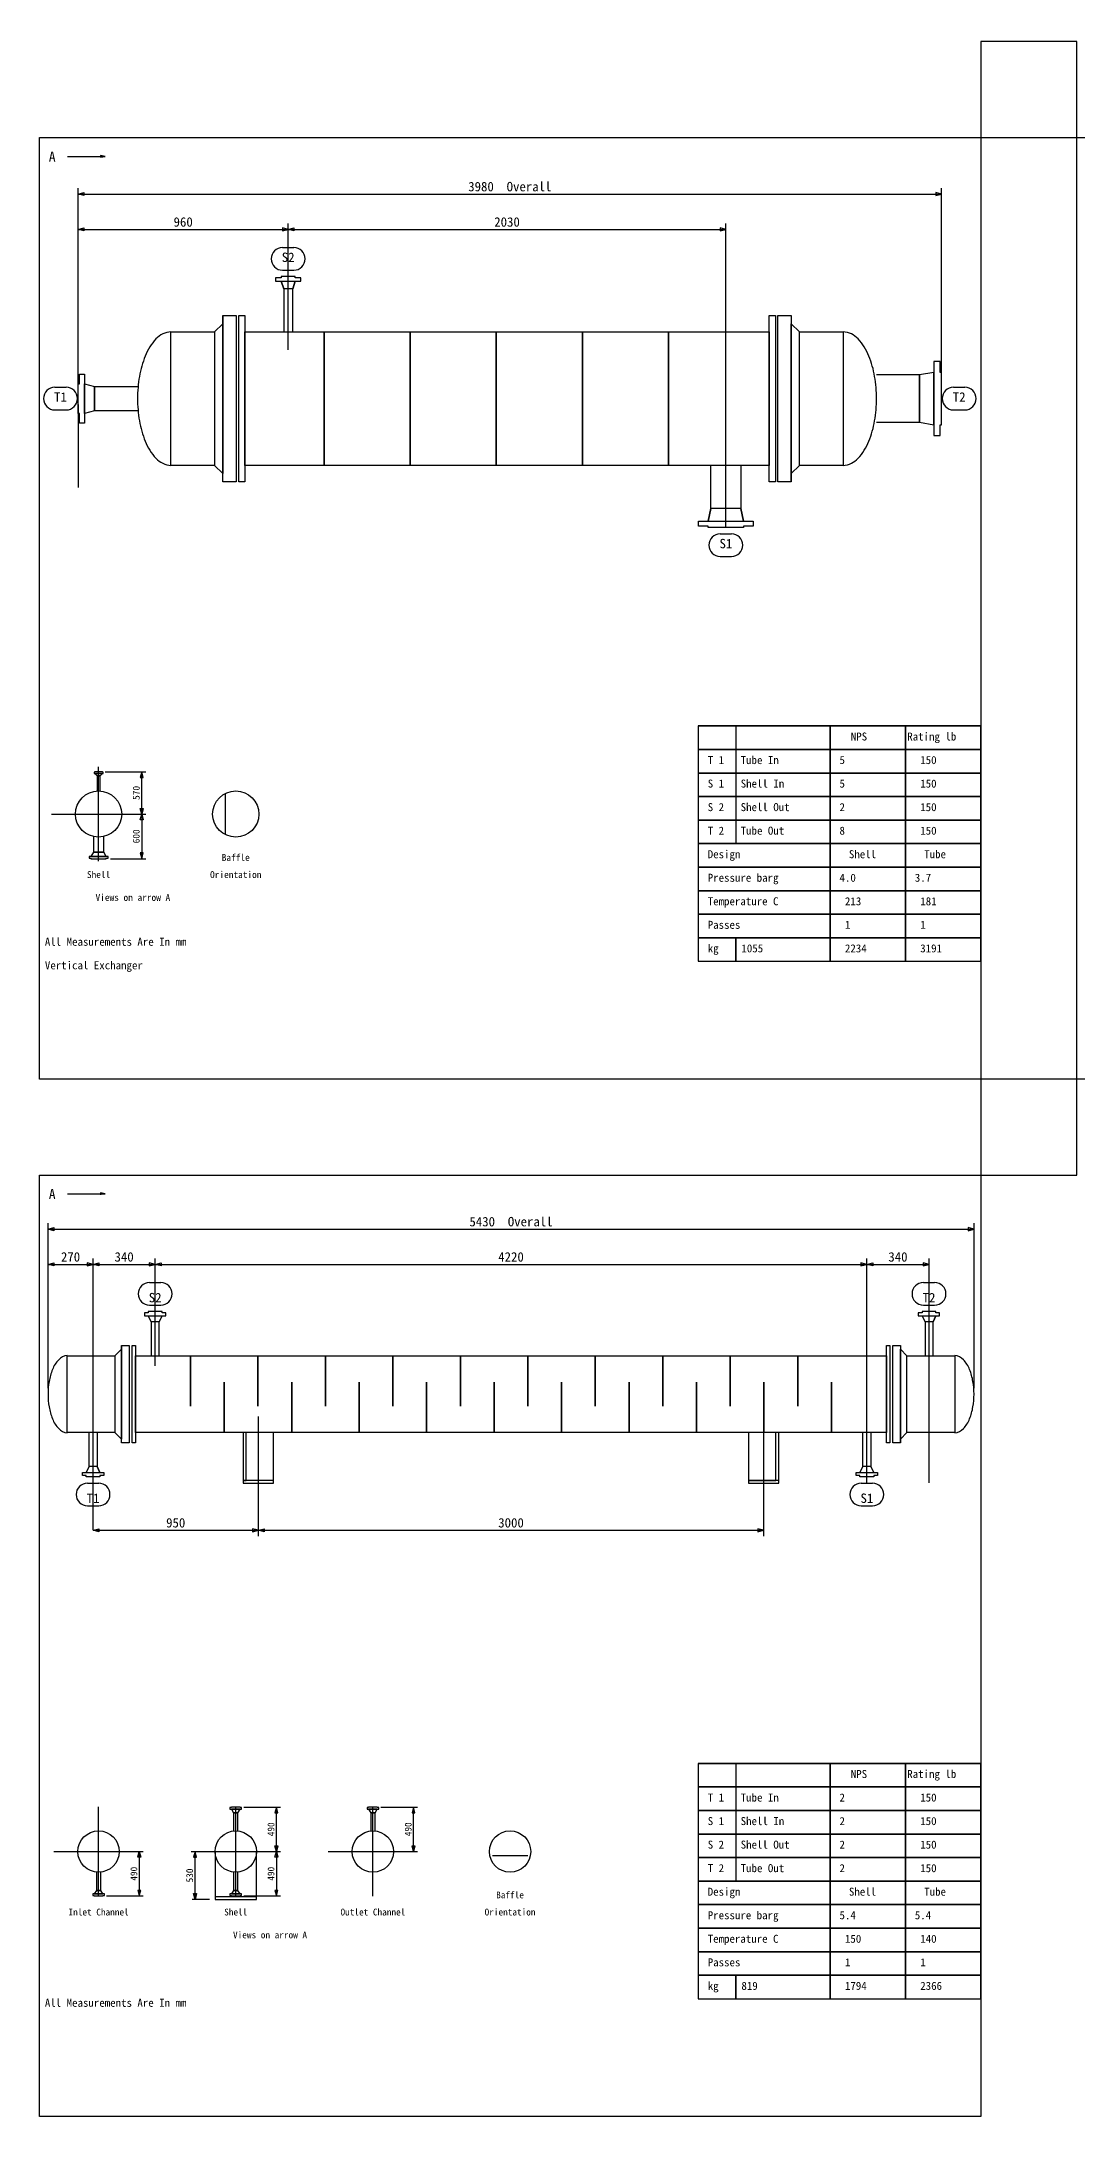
# Model space of a CAD drawing. Header units: millimetres. Extents: x -3006 to 2296, y -71 to 9552.
# Drawn here: x -1923 to -844, y -71 to 2090 of the extents above; entities that cross this region are included whole.
import ezdxf
from ezdxf.enums import TextEntityAlignment as Align

# ---------------------------------------------------------------- set-up
doc = ezdxf.new("R2010")
doc.units = ezdxf.units.MM
for name, color, linetype in [('1', 7, 'Continuous'), ('11', 7, 'Continuous'), ('12', 7, 'Continuous'), ('2', 7, 'Continuous'), ('7', 7, 'Continuous'), ('8', 7, 'Continuous')]:
    doc.layers.add(name, color=color, linetype=linetype)

msp = doc.modelspace()

# ---------------------------------------------------------------- linework, layer by layer
msp.add_line((-1861.885, 1969.014), (-1856.983, 1969.995))
at = {"color": 1}
for points in [[(-945.219, 1989.58), (-845.219, 1989.58), (-845.219, 2089.58), (-945.219, 2089.58)], [(-945.219, 909.188), (-845.219, 909.188), (-845.219, 1009.188), (-945.219, 1009.188)]]:
    msp.add_lwpolyline(points, close=True, dxfattribs=at)
at = {"layer": '1'}
for p, q in [((-1896.199, 1969.995), (-1856.983, 1969.995)), ((-1885.265, 1723.825), (-1885.265, 1936.759)), ((-986.012, 1723.825), (-986.012, 1936.759)), ((-1885.265, 1810.343), (-1885.265, 1899.932)), ((-1666.504, 1768.653), (-1666.504, 1899.932)), ((-1210.601, 1584.482), (-1210.601, 1899.932)), ((-1672.386, 1874.932), (-1660.622, 1874.932)), ((-1672.386, 1851.403), (-1660.622, 1851.403)), ((-1909.53, 1729.462), (-1897.765, 1729.462)), ((-973.512, 1729.462), (-961.748, 1729.462)), ((-1885.265, 1711.57), (-1885.265, 1625.051)), ((-1909.53, 1705.933), (-1897.765, 1705.933)), ((-973.512, 1705.933), (-961.748, 1705.933)), ((-1216.484, 1576.819), (-1204.719, 1576.819)), ((-1216.484, 1553.29), (-1204.719, 1553.29)), ((-1863.986, 1236.052), (-1863.986, 1334.189)), ((-1857.024, 1329.142), (-1814.918, 1329.142)), ((-1913.054, 1285.121), (-1814.918, 1285.121)), ((-1851.745, 1238.615), (-1814.918, 1238.615)), ((-1896.199, 889.607), (-1856.983, 889.607)), ((-1916.652, 687.125), (-1916.652, 858.927)), ((-952.157, 687.125), (-952.157, 858.927)), ((-1869.749, 539.774), (-1869.749, 822.221)), ((-1869.749, 737.629), (-1869.749, 822.221)), ((-1805.06, 710.547), (-1805.06, 822.221)), ((-1063.749, 588.794), (-1063.749, 822.221)), ((-999.06, 588.794), (-999.06, 822.221)), ((-1810.942, 797.221), (-1799.178, 797.221)), ((-1004.943, 797.221), (-993.178, 797.221)), ((-1810.942, 773.692), (-1799.178, 773.692)), ((-1004.943, 773.692), (-993.178, 773.692)), ((-1697.552, 533.099), (-1697.552, 657.576)), ((-1171.257, 533.099), (-1171.257, 657.576)), ((-1875.631, 588.304), (-1863.867, 588.304)), ((-1069.632, 588.304), (-1057.867, 588.304)), ((-1875.631, 564.774), (-1863.867, 564.774)), ((-1069.632, 564.774), (-1057.867, 564.774)), ((-1863.986, 158.191), (-1863.986, 251.275)), ((-1721.129, 158.191), (-1721.129, 251.275)), ((-1712.748, 251.029), (-1674.587, 251.029)), ((-1578.272, 158.191), (-1578.272, 251.275)), ((-1569.891, 251.029), (-1531.73, 251.029)), ((-1910.528, 204.733), (-1817.444, 204.733)), ((-1767.671, 204.733), (-1674.587, 204.733)), ((-1624.814, 204.733), (-1531.73, 204.733)), ((-1855.605, 158.436), (-1817.444, 158.436)), ((-1748.623, 154.846), (-1766.48, 154.846)), ((-1712.748, 158.436), (-1674.587, 158.436))]:
    msp.add_line(p, q, dxfattribs=at)
for points in [[(-1856.983, 1969.995), (-1861.885, 1970.975), (-1861.885, 1969.014)], [(-1885.265, 1930.631), (-1879.214, 1932.2), (-1879.214, 1929.062), (-1885.265, 1930.631), (-986.012, 1930.631), (-992.064, 1932.2), (-992.064, 1929.062), (-986.012, 1930.631)], [(-1885.265, 1893.872), (-1879.214, 1895.441), (-1879.214, 1892.303), (-1885.265, 1893.872), (-1666.504, 1893.872), (-1672.556, 1895.441), (-1672.556, 1892.303), (-1666.504, 1893.872)], [(-1666.504, 1893.872), (-1660.452, 1895.441), (-1660.452, 1892.303), (-1666.504, 1893.872), (-1210.601, 1893.872), (-1216.653, 1895.441), (-1216.653, 1892.303), (-1210.601, 1893.872)], [(-1819.11, 1285.121), (-1820.508, 1291.021), (-1817.558, 1291.021), (-1819.11, 1285.121), (-1819.11, 1329.22), (-1820.508, 1323.164), (-1817.558, 1323.164), (-1819.11, 1329.22)], [(-1819.11, 1285.121), (-1817.558, 1279.22), (-1820.508, 1279.22), (-1819.11, 1285.121), (-1819.11, 1238.537), (-1817.558, 1244.593), (-1820.508, 1244.593), (-1819.11, 1238.537)], [(-1856.983, 889.607), (-1861.885, 890.587), (-1861.885, 888.626)], [(-1916.652, 852.799), (-1910.503, 854.38), (-1910.503, 851.218), (-1916.652, 852.799), (-952.245, 852.799), (-958.218, 854.38), (-958.218, 851.218), (-952.245, 852.799)], [(-1916.652, 816.085), (-1910.503, 817.666), (-1910.503, 814.504), (-1916.652, 816.085), (-1869.749, 816.085), (-1875.897, 817.666), (-1875.897, 814.504), (-1869.749, 816.085)], [(-1869.749, 816.085), (-1863.601, 817.666), (-1863.601, 814.504), (-1869.749, 816.085), (-1805.104, 816.085), (-1811.252, 817.666), (-1811.252, 814.504), (-1805.104, 816.085)], [(-1805.104, 816.085), (-1798.956, 817.666), (-1798.956, 814.504), (-1805.104, 816.085), (-1063.793, 816.085), (-1069.942, 817.666), (-1069.942, 814.504), (-1063.793, 816.085)], [(-1063.793, 816.085), (-1057.645, 817.666), (-1057.645, 814.504), (-1063.793, 816.085), (-998.972, 816.085), (-1005.121, 817.666), (-1005.121, 814.504), (-998.972, 816.085)], [(-1869.749, 539.235), (-1863.601, 540.816), (-1863.601, 537.654), (-1869.749, 539.235), (-1697.596, 539.235), (-1703.745, 540.816), (-1703.745, 537.654), (-1697.596, 539.235)], [(-1697.596, 539.235), (-1691.448, 540.816), (-1691.448, 537.654), (-1697.596, 539.235), (-1171.301, 539.235), (-1177.449, 540.816), (-1177.449, 537.654), (-1171.301, 539.235)], [(-1678.801, 204.733), (-1680.313, 210.779), (-1677.289, 210.779), (-1678.801, 204.733), (-1678.801, 251.029), (-1680.313, 245.171), (-1677.289, 245.171), (-1678.801, 251.029)], [(-1535.944, 204.733), (-1537.455, 210.779), (-1534.432, 210.779), (-1535.944, 204.733), (-1535.944, 251.029), (-1537.455, 245.171), (-1534.432, 245.171), (-1535.944, 251.029)], [(-1821.658, 204.733), (-1820.146, 198.686), (-1823.17, 198.686), (-1821.658, 204.733), (-1821.658, 158.436), (-1820.146, 164.294), (-1823.17, 164.294), (-1821.658, 158.436)], [(-1763.457, 154.846), (-1764.969, 160.893), (-1761.945, 160.893), (-1763.457, 154.846), (-1763.457, 204.733), (-1764.969, 198.686), (-1761.945, 198.686), (-1763.457, 204.733)], [(-1678.801, 204.733), (-1677.289, 198.686), (-1680.313, 198.686), (-1678.801, 204.733), (-1678.801, 158.436), (-1677.289, 164.294), (-1680.313, 164.294), (-1678.801, 158.436)]]:
    msp.add_lwpolyline(points, dxfattribs=at)
for centre, start, end in [((-1672.386, 1863.167), 90, 270), ((-1660.622, 1863.167), 270, 90), ((-1909.53, 1717.697), 90, 270), ((-1897.765, 1717.697), 270, 90), ((-973.512, 1717.697), 90, 270), ((-961.748, 1717.697), 270, 90), ((-1216.484, 1565.055), 90, 270), ((-1204.719, 1565.055), 270, 90), ((-1810.942, 785.456), 90, 270), ((-1799.178, 785.456), 270, 90), ((-1004.943, 785.456), 90, 270), ((-993.178, 785.456), 270, 90), ((-1875.631, 576.539), 90, 270), ((-1863.867, 576.539), 270, 90), ((-1069.632, 576.539), 90, 270), ((-1057.867, 576.539), 270, 90)]:
    msp.add_arc(centre, 11.765, start, end, dxfattribs=at)
at = {"layer": '11'}
for points in [[(-1925.611, 1989.58), (-945.219, 1989.58), (-945.219, 1009.188), (-1925.611, 1009.188), (-1925.611, 1989.58)], [(-845.219, 1989.58), (135.174, 1989.58), (135.174, 1009.188), (-845.219, 1009.188), (-845.219, 1989.58)], [(-1239.336, 1376.857), (-945.219, 1376.857), (-1239.336, 1376.857), (-1239.336, 1352.348), (-945.219, 1352.348), (-1239.336, 1352.348), (-1239.336, 1327.838), (-945.219, 1327.838), (-1239.336, 1327.838), (-1239.336, 1303.328), (-945.219, 1303.328), (-1239.336, 1303.328), (-1239.336, 1278.818), (-945.219, 1278.818), (-1239.336, 1278.818), (-1239.336, 1254.308), (-945.219, 1254.308), (-1239.336, 1254.308), (-1239.336, 1229.799), (-945.219, 1229.799), (-1239.336, 1229.799), (-1239.336, 1205.289), (-945.219, 1205.289), (-1239.336, 1205.289), (-1239.336, 1180.779), (-945.219, 1180.779), (-1239.336, 1180.779), (-1239.336, 1156.269), (-945.219, 1156.269), (-1239.336, 1156.269), (-1239.336, 1131.759), (-1200.121, 1131.759), (-1200.121, 1156.269), (-1200.121, 1131.759), (-1102.081, 1131.759), (-1102.081, 1376.857), (-1102.081, 1131.759), (-1023.65, 1131.759), (-1023.65, 1376.857), (-1023.65, 1131.759), (-945.219, 1131.759), (-945.219, 1376.857), (-1200.121, 1376.857), (-1200.121, 1254.308)], [(-1925.611, 909.188), (-945.219, 909.188), (-945.219, -71.204), (-1925.611, -71.204), (-1925.611, 909.188)], [(-1239.336, 296.469), (-945.219, 296.469), (-1239.336, 296.469), (-1239.336, 271.959), (-945.219, 271.959), (-1239.336, 271.959), (-1239.336, 247.45), (-945.219, 247.45), (-1239.336, 247.45), (-1239.336, 222.94), (-945.219, 222.94), (-1239.336, 222.94), (-1239.336, 198.43), (-945.219, 198.43), (-1239.336, 198.43), (-1239.336, 173.92), (-945.219, 173.92), (-1239.336, 173.92), (-1239.336, 149.41), (-945.219, 149.41), (-1239.336, 149.41), (-1239.336, 124.901), (-945.219, 124.901), (-1239.336, 124.901), (-1239.336, 100.391), (-945.219, 100.391), (-1239.336, 100.391), (-1239.336, 75.881), (-945.219, 75.881), (-1239.336, 75.881), (-1239.336, 51.371), (-1200.121, 51.371), (-1200.121, 75.881), (-1200.121, 51.371), (-1102.081, 51.371), (-1102.081, 296.469), (-1102.081, 51.371), (-1023.65, 51.371), (-1023.65, 296.469), (-1023.65, 51.371), (-945.219, 51.371), (-945.219, 296.469), (-1200.121, 296.469), (-1200.121, 173.92)]]:
    msp.add_lwpolyline(points, dxfattribs=at)
at = {"layer": '2'}
for p, q in [((-1788.661, 1787.181), (-1788.661, 1787.181)), ((-1088.445, 1787.181), (-1088.445, 1787.181)), ((-1788.661, 1648.214), (-1788.661, 1648.214)), ((-1088.445, 1648.214), (-1088.445, 1648.214)), ((-1731.843, 1264.439), (-1731.843, 1305.802)), ((-1896.582, 721.138), (-1896.582, 721.138)), ((-972.227, 721.138), (-972.227, 721.138)), ((-1896.582, 640.858), (-1896.582, 640.858)), ((-972.227, 640.858), (-972.227, 640.858)), ((-1742.671, 204.733), (-1742.671, 154.846)), ((-1699.587, 154.846), (-1699.587, 204.733)), ((-1453.848, 200.575), (-1416.981, 200.575)), ((-1742.671, 157.822), (-1699.587, 157.822)), ((-1742.671, 154.846), (-1699.587, 154.846))]:
    msp.add_line(p, q, dxfattribs=at)
for points in [[(-1661.797, 1787.181), (-1661.797, 1832.009), (-1659.107, 1839.854), (-1653.28, 1839.854), (-1653.28, 1843.44), (-1659.107, 1843.44), (-1659.107, 1844.785), (-1673.901, 1844.785), (-1673.901, 1843.44), (-1679.728, 1843.44), (-1679.728, 1839.854), (-1673.901, 1839.854), (-1659.107, 1839.854), (-1661.797, 1832.009), (-1671.211, 1832.009), (-1673.901, 1839.854), (-1671.211, 1832.009), (-1671.211, 1787.181)], [(-1743.16, 1787.181), (-1734.643, 1795.698), (-1734.643, 1804.216), (-1720.746, 1804.216), (-1720.746, 1631.179), (-1734.643, 1631.179), (-1734.643, 1804.216), (-1734.643, 1639.696), (-1743.16, 1648.214)], [(-1718.056, 1804.216), (-1711.556, 1804.216), (-1711.556, 1631.179), (-1718.056, 1631.179), (-1718.056, 1804.216)], [(-1165.549, 1804.216), (-1159.049, 1804.216), (-1159.049, 1631.179), (-1165.549, 1631.179), (-1165.549, 1804.216)], [(-1133.945, 1648.214), (-1142.463, 1639.696), (-1142.463, 1631.179), (-1156.359, 1631.179), (-1156.359, 1804.216), (-1142.463, 1804.216), (-1142.463, 1631.179), (-1142.463, 1795.698), (-1133.945, 1787.181)], [(-1788.661, 1787.181), (-1743.16, 1787.181), (-1743.16, 1648.214), (-1788.661, 1648.214), (-1788.661, 1787.181)], [(-1711.556, 1787.181), (-1165.549, 1787.181), (-1165.549, 1648.214), (-1711.556, 1648.214), (-1711.556, 1787.181)], [(-1133.945, 1787.181), (-1088.445, 1787.181), (-1088.445, 1648.214), (-1133.945, 1648.214), (-1133.945, 1787.181)], [(-1053.703, 1693.042), (-1008.875, 1693.042), (-993.857, 1690.352), (-993.857, 1679.145), (-987.357, 1679.145), (-987.357, 1690.352), (-986.012, 1690.352), (-986.012, 1745.042), (-987.357, 1745.042), (-987.357, 1756.25), (-993.857, 1756.25), (-993.857, 1745.042), (-993.857, 1690.352), (-993.857, 1745.042), (-1008.875, 1742.353), (-1008.875, 1693.042), (-1008.875, 1742.353), (-1053.703, 1742.353)], [(-1823.402, 1704.921), (-1868.231, 1704.921), (-1878.541, 1702.232), (-1878.541, 1692.145), (-1883.92, 1692.145), (-1883.92, 1702.232), (-1885.265, 1702.232), (-1885.265, 1733.163), (-1883.92, 1733.163), (-1883.92, 1743.249), (-1878.541, 1743.249), (-1878.541, 1733.163), (-1878.541, 1702.232), (-1878.541, 1733.163), (-1868.231, 1730.473), (-1868.231, 1704.921), (-1868.231, 1730.473), (-1823.402, 1730.473)], [(-1194.911, 1648.214), (-1194.911, 1603.385), (-1192.222, 1590.161), (-1182.135, 1590.161), (-1182.135, 1584.782), (-1192.222, 1584.782), (-1192.222, 1583.437), (-1228.981, 1583.437), (-1228.981, 1584.782), (-1239.067, 1584.782), (-1239.067, 1590.161), (-1228.981, 1590.161), (-1192.222, 1590.161), (-1194.911, 1603.385), (-1226.291, 1603.385), (-1228.981, 1590.161), (-1226.291, 1603.385), (-1226.291, 1648.214)], [(-1862.433, 1309.189), (-1862.433, 1324.717), (-1859.949, 1327.357), (-1859.328, 1327.357), (-1859.328, 1328.599), (-1859.949, 1328.599), (-1859.949, 1329.22), (-1868.023, 1329.22), (-1868.023, 1328.599), (-1868.644, 1328.599), (-1868.644, 1327.357), (-1868.023, 1327.357), (-1859.949, 1327.357), (-1868.023, 1327.357), (-1865.539, 1324.717), (-1862.433, 1324.717), (-1865.539, 1324.717), (-1865.539, 1309.189)], [(-1869.421, 1261.674), (-1869.421, 1245.524), (-1871.905, 1241.021), (-1873.924, 1241.021), (-1873.924, 1239.158), (-1871.905, 1239.158), (-1871.905, 1238.537), (-1856.067, 1238.537), (-1856.067, 1239.158), (-1854.048, 1239.158), (-1854.048, 1241.021), (-1856.067, 1241.021), (-1871.905, 1241.021), (-1856.067, 1241.021), (-1858.551, 1245.524), (-1869.421, 1245.524), (-1858.551, 1245.524), (-1858.551, 1261.674)], [(-1800.888, 721.05), (-1800.888, 756.183), (-1797.902, 762.507), (-1794.037, 762.507), (-1794.037, 765.669), (-1797.902, 765.669), (-1797.902, 767.074), (-1812.306, 767.074), (-1812.306, 765.669), (-1816.171, 765.669), (-1816.171, 762.507), (-1812.306, 762.507), (-1797.902, 762.507), (-1800.888, 756.183), (-1809.32, 756.183), (-1812.306, 762.507), (-1809.32, 756.183), (-1809.32, 721.05)], [(-994.756, 721.05), (-994.756, 756.183), (-991.946, 762.507), (-988.081, 762.507), (-988.081, 765.669), (-991.946, 765.669), (-991.946, 767.074), (-1006.35, 767.074), (-1006.35, 765.669), (-1010.215, 765.669), (-1010.215, 762.507), (-1006.35, 762.507), (-991.946, 762.507), (-994.756, 756.183), (-1003.188, 756.183), (-1006.35, 762.507), (-1003.188, 756.183), (-1003.188, 721.05)], [(-1896.626, 721.05), (-1846.912, 721.05), (-1846.912, 640.946), (-1896.626, 640.946), (-1896.626, 721.05)], [(-1846.912, 721.05), (-1840.237, 727.725), (-1840.237, 731.59), (-1832.156, 731.59), (-1832.156, 630.406), (-1840.237, 630.406), (-1840.237, 731.59), (-1840.237, 634.271), (-1846.912, 640.946)], [(-1829.17, 731.59), (-1825.481, 731.59), (-1825.481, 630.406), (-1829.17, 630.406), (-1829.17, 731.59)], [(-1825.481, 721.05), (-1043.416, 721.05), (-1043.416, 640.946), (-1825.481, 640.946), (-1825.481, 721.05)], [(-1043.416, 731.59), (-1039.727, 731.59), (-1039.727, 630.406), (-1043.416, 630.406), (-1043.416, 731.59)], [(-1021.985, 640.946), (-1028.66, 634.271), (-1028.66, 630.406), (-1036.741, 630.406), (-1036.741, 731.59), (-1028.66, 731.59), (-1028.66, 630.406), (-1028.66, 727.725), (-1021.985, 721.05)], [(-1021.985, 721.05), (-972.271, 721.05), (-972.271, 640.946), (-1021.985, 640.946), (-1021.985, 721.05)], [(-1865.533, 640.946), (-1865.533, 605.813), (-1862.547, 599.489), (-1858.682, 599.489), (-1858.682, 596.327), (-1862.547, 596.327), (-1862.547, 594.921), (-1876.951, 594.921), (-1876.951, 596.327), (-1880.816, 596.327), (-1880.816, 599.489), (-1876.951, 599.489), (-1862.547, 599.489), (-1865.533, 605.813), (-1873.965, 605.813), (-1876.951, 599.489), (-1873.965, 605.813), (-1873.965, 640.946)], [(-1681.786, 588.246), (-1681.786, 640.946), (-1713.406, 640.946), (-1713.406, 588.246), (-1681.786, 588.246), (-1681.786, 591.232), (-1713.406, 591.232), (-1710.244, 591.232), (-1710.244, 640.946)], [(-1155.491, 588.246), (-1155.491, 640.946), (-1187.111, 640.946), (-1187.111, 588.246), (-1155.491, 588.246), (-1155.491, 591.232), (-1187.111, 591.232), (-1158.477, 591.232), (-1158.477, 640.946)], [(-1059.577, 640.946), (-1059.577, 605.813), (-1056.591, 599.489), (-1052.726, 599.489), (-1052.726, 596.327), (-1056.591, 596.327), (-1056.591, 594.921), (-1070.995, 594.921), (-1070.995, 596.327), (-1074.86, 596.327), (-1074.86, 599.489), (-1070.995, 599.489), (-1056.591, 599.489), (-1059.577, 605.813), (-1068.009, 605.813), (-1070.995, 599.489), (-1068.009, 605.813), (-1068.009, 640.946)], [(-1718.861, 226.086), (-1718.861, 245.171), (-1716.594, 248.761), (-1715.082, 248.761), (-1715.082, 250.462), (-1716.594, 250.462), (-1716.594, 251.029), (-1725.664, 251.029), (-1725.664, 250.462), (-1727.176, 250.462), (-1727.176, 248.761), (-1725.664, 248.761), (-1716.594, 248.761), (-1725.664, 248.761), (-1723.397, 245.171), (-1718.861, 245.171), (-1723.397, 245.171), (-1723.397, 226.086)], [(-1576.004, 226.086), (-1576.004, 245.171), (-1573.737, 248.761), (-1572.225, 248.761), (-1572.225, 250.462), (-1573.737, 250.462), (-1573.737, 251.029), (-1582.807, 251.029), (-1582.807, 250.462), (-1584.319, 250.462), (-1584.319, 248.761), (-1582.807, 248.761), (-1573.737, 248.761), (-1582.807, 248.761), (-1580.539, 245.171), (-1576.004, 245.171), (-1580.539, 245.171), (-1580.539, 226.086)], [(-1866.254, 183.38), (-1866.254, 164.294), (-1868.521, 160.704), (-1870.033, 160.704), (-1870.033, 159.003), (-1868.521, 159.003), (-1868.521, 158.436), (-1859.451, 158.436), (-1859.451, 159.003), (-1857.939, 159.003), (-1857.939, 160.704), (-1859.451, 160.704), (-1868.521, 160.704), (-1859.451, 160.704), (-1861.718, 164.294), (-1866.254, 164.294), (-1861.718, 164.294), (-1861.718, 183.38)], [(-1723.397, 183.38), (-1723.397, 164.294), (-1725.664, 160.704), (-1727.176, 160.704), (-1727.176, 159.003), (-1725.664, 159.003), (-1725.664, 158.436), (-1716.594, 158.436), (-1716.594, 159.003), (-1715.082, 159.003), (-1715.082, 160.704), (-1716.594, 160.704), (-1725.664, 160.704), (-1716.594, 160.704), (-1718.861, 164.294), (-1723.397, 164.294), (-1718.861, 164.294), (-1718.861, 183.38)]]:
    msp.add_lwpolyline(points, dxfattribs=at)
for points in [[(-1788.661, 1787.181, 0.1989124), (-1804.198, 1779.845, 0.09849141), (-1815.415, 1762.025, 0.05459569), (-1821.425, 1740.806, 0.04366094), (-1823.403, 1717.697, 0.04366094), (-1821.425, 1694.588, 0.05459569), (-1815.415, 1673.37, 0.09849141), (-1804.198, 1655.549, 0.1989124), (-1788.661, 1648.214, 0.1989124)], [(-1088.445, 1648.214, 0.1989124), (-1072.908, 1655.549, 0.09849141), (-1061.691, 1673.37, 0.05459569), (-1055.68, 1694.588, 0.04366094), (-1053.703, 1717.697, 0.04366094), (-1055.68, 1740.806, 0.05459569), (-1061.691, 1762.025, 0.09849141), (-1072.908, 1779.845, 0.1989124), (-1088.445, 1787.181, 0.1989124)], [(-1896.582, 721.138, 0.1989124), (-1905.557, 716.9, 0.09849141), (-1912.037, 706.605, 0.05459569), (-1915.509, 694.347, 0.04366094), (-1916.652, 680.998, 0.04366094), (-1915.509, 667.648, 0.05459569), (-1912.037, 655.391, 0.09849141), (-1905.557, 645.096, 0.1989124), (-1896.582, 640.858, 0.1989124)], [(-972.227, 640.858, 0.1989124), (-963.252, 645.096, 0.09849141), (-956.772, 655.391, 0.05459569), (-953.3, 667.648, 0.04366094), (-952.157, 680.998, 0.04366094), (-953.3, 694.347, 0.05459569), (-956.772, 706.605, 0.09849141), (-963.252, 716.9, 0.1989124), (-972.227, 721.138, 0.1989124)]]:
    msp.add_lwpolyline(points, format="xyb", dxfattribs=at)
for centre, radius in [((-1863.986, 1285.121), 24.068), ((-1721.129, 1285.121), 24.068), ((-1863.986, 204.733), 21.542), ((-1721.129, 204.733), 21.542), ((-1578.272, 204.733), 21.542), ((-1435.415, 204.733), 21.542)]:
    msp.add_circle(centre, radius, dxfattribs=at)
at = {"layer": '7'}
for points in [[(-1629.072, 1648.214), (-1629.072, 1648.214), (-1629.072, 1787.181), (-1629.072, 1787.181), (-1629.072, 1648.214)], [(-1449.76, 1648.214), (-1449.76, 1648.214), (-1449.76, 1787.181), (-1449.76, 1787.181), (-1449.76, 1648.214)], [(-1270.447, 1648.214), (-1270.447, 1648.214), (-1270.447, 1787.181), (-1270.447, 1787.181), (-1270.447, 1648.214)], [(-1768.214, 721.05), (-1768.214, 721.05), (-1768.214, 668.35), (-1768.214, 668.35), (-1768.214, 721.05)], [(-1697.948, 721.05), (-1697.948, 721.05), (-1697.948, 668.35), (-1697.948, 668.35), (-1697.948, 721.05)], [(-1627.681, 721.05), (-1627.681, 721.05), (-1627.681, 668.35), (-1627.681, 668.35), (-1627.681, 721.05)], [(-1557.415, 721.05), (-1557.415, 721.05), (-1557.415, 668.35), (-1557.415, 668.35), (-1557.415, 721.05)], [(-1487.148, 721.05), (-1487.148, 721.05), (-1487.148, 668.35), (-1487.148, 668.35), (-1487.148, 721.05)], [(-1416.882, 721.05), (-1416.882, 721.05), (-1416.882, 668.35), (-1416.882, 668.35), (-1416.882, 721.05)], [(-1346.615, 721.05), (-1346.615, 721.05), (-1346.615, 668.35), (-1346.615, 668.35), (-1346.615, 721.05)], [(-1276.349, 721.05), (-1276.349, 721.05), (-1276.349, 668.35), (-1276.349, 668.35), (-1276.349, 721.05)], [(-1206.083, 721.05), (-1206.083, 721.05), (-1206.083, 668.35), (-1206.083, 668.35), (-1206.083, 721.05)], [(-1135.816, 721.05), (-1135.816, 721.05), (-1135.816, 668.35), (-1135.816, 668.35), (-1135.816, 721.05)]]:
    msp.add_lwpolyline(points, dxfattribs=at)
at = {"layer": '8'}
for points in [[(-1539.416, 1648.214), (-1539.416, 1648.214), (-1539.416, 1787.181), (-1539.416, 1787.181), (-1539.416, 1648.214)], [(-1360.103, 1648.214), (-1360.103, 1648.214), (-1360.103, 1787.181), (-1360.103, 1787.181), (-1360.103, 1648.214)], [(-1733.081, 693.646), (-1733.081, 693.646), (-1733.081, 640.946), (-1733.081, 640.946), (-1733.081, 693.646)], [(-1662.814, 693.646), (-1662.814, 693.646), (-1662.814, 640.946), (-1662.814, 640.946), (-1662.814, 693.646)], [(-1592.548, 693.646), (-1592.548, 693.646), (-1592.548, 640.946), (-1592.548, 640.946), (-1592.548, 693.646)], [(-1522.282, 693.646), (-1522.282, 693.646), (-1522.282, 640.946), (-1522.282, 640.946), (-1522.282, 693.646)], [(-1452.015, 693.646), (-1452.015, 693.646), (-1452.015, 640.946), (-1452.015, 640.946), (-1452.015, 693.646)], [(-1381.749, 693.646), (-1381.749, 693.646), (-1381.749, 640.946), (-1381.749, 640.946), (-1381.749, 693.646)], [(-1311.482, 693.646), (-1311.482, 693.646), (-1311.482, 640.946), (-1311.482, 640.946), (-1311.482, 693.646)], [(-1241.216, 693.646), (-1241.216, 693.646), (-1241.216, 640.946), (-1241.216, 640.946), (-1241.216, 693.646)], [(-1170.949, 693.646), (-1170.949, 693.646), (-1170.949, 640.946), (-1170.949, 640.946), (-1170.949, 693.646)], [(-1100.683, 693.646), (-1100.683, 693.646), (-1100.683, 640.946), (-1100.683, 640.946), (-1100.683, 693.646)]]:
    msp.add_lwpolyline(points, dxfattribs=at)

# ---------------------------------------------------------------- texts
at = {"layer": '1'}
for p in [(-1915.807, 1974.897), (-1915.807, 894.508)]:
    msp.add_text('A', height=10.294, dxfattribs=at).set_placement(p, align=Align.TOP_LEFT)
for s, height, p in [('3980  Overall', 9.80392, (-1435.639, 1930.631)), ('960', 9.8039, (-1775.885, 1893.805)), ('2030', 9.8039, (-1438.553, 1893.805)), ('S2', 9.8039, (-1666.504, 1857.013)), ('T1', 9.8039, (-1903.648, 1711.542)), ('T2', 9.8039, (-967.63, 1711.542)), ('S1', 9.8039, (-1210.601, 1558.9)), ('5430  Overall', 9.80392, (-1434.405, 852.799)), ('270', 9.8039, (-1893.2, 816.094)), ('340', 9.8039, (-1837.404, 816.094)), ('4220', 9.8039, (-1434.405, 816.094)), ('340', 9.8039, (-1031.405, 816.094)), ('S2', 9.8039, (-1805.06, 773.692)), ('T2', 9.8039, (-999.06, 773.692)), ('T1', 9.8039, (-1869.749, 564.774)), ('S1', 9.8039, (-1063.749, 564.774)), ('950', 9.8039, (-1783.651, 539.227)), ('3000', 9.8039, (-1434.405, 539.227))]:
    msp.add_text(s, height=height, dxfattribs=at).set_placement(p, align=Align.BOTTOM_CENTER)
for s, height, p in [('570', 7.1429, (-1819.084, 1307.132)), ('600', 7.1429, (-1819.084, 1261.868)), ('490', 7.0862, (-1678.754, 227.881)), ('490', 7.0862, (-1535.897, 227.881)), ('490', 7.0862, (-1821.611, 181.584)), ('530', 7.0862, (-1763.504, 179.789)), ('490', 7.0862, (-1678.754, 181.584))]:
    msp.add_text(s, height=height, rotation=90, dxfattribs=at).set_placement(p, align=Align.BOTTOM_CENTER)
for s, height, p in [('Baffle', 7.1429, (-1721.129, 1243.454)), ('Shell', 7.1429, (-1863.986, 1225.597)), ('Orientation', 7.14286, (-1721.129, 1225.597)), ('Views on arrow A', 7.14286, (-1828.272, 1201.787)), ('Baffle', 7.0862, (-1435.415, 163.066)), ('Inlet Channel', 7.08617, (-1863.986, 145.209)), ('Shell', 7.0862, (-1721.129, 145.209)), ('Outlet Channel', 7.08617, (-1578.272, 145.209)), ('Orientation', 7.08617, (-1435.415, 145.209)), ('Views on arrow A', 7.08617, (-1685.415, 121.399))]:
    msp.add_text(s, height=height, dxfattribs=at).set_placement(p, align=Align.TOP_CENTER)
at = {"layer": '12'}
for s, height, p in [('NPS', 8.3333, (-1080.513, 1369.995)), ('Rating lb', 8.3333, (-1021.689, 1369.995)), ('T 1', 8.3333, (-1229.532, 1345.485)), ('Tube In', 8.3333, (-1195.219, 1345.485)), ('5', 8.333, (-1092.277, 1345.485)), (' 150', 8.3333, (-1013.846, 1345.485)), ('S 1', 8.3333, (-1229.532, 1320.975)), ('Shell In', 8.3333, (-1195.219, 1320.975)), ('5', 8.333, (-1092.277, 1320.975)), (' 150', 8.3333, (-1013.846, 1320.975)), ('S 2', 8.3333, (-1229.532, 1296.465)), ('Shell Out', 8.3333, (-1195.219, 1296.465)), ('2', 8.333, (-1092.277, 1296.465)), (' 150', 8.3333, (-1013.846, 1296.465)), ('T 2', 8.3333, (-1229.532, 1271.955)), ('Tube Out', 8.3333, (-1195.219, 1271.955)), ('8', 8.333, (-1092.277, 1271.955)), (' 150', 8.3333, (-1013.846, 1271.955)), ('Design', 8.3333, (-1229.532, 1247.446)), ('Shell', 8.3333, (-1082.473, 1247.446)), ('Tube', 8.3333, (-1004.042, 1247.446)), ('Pressure barg', 8.33333, (-1229.532, 1222.936)), ('4.0', 8.3333, (-1092.277, 1222.936)), ('3.7', 8.3333, (-1013.846, 1222.936)), ('Temperature C', 8.33333, (-1229.532, 1198.426)), (' 213', 8.3333, (-1092.277, 1198.426)), (' 181', 8.3333, (-1013.846, 1198.426)), ('Passes', 8.3333, (-1229.532, 1173.916)), (' 1', 8.3333, (-1092.277, 1173.916)), (' 1', 8.3333, (-1013.846, 1173.916)), (' All Measurements Are In mm', 8.33333, (-1925.611, 1156.269)), ('kg', 8.3333, (-1229.532, 1149.406)), (' 1055', 8.3333, (-1200.121, 1149.406)), (' 2234', 8.3333, (-1092.277, 1149.406)), (' 3191', 8.3333, (-1013.846, 1149.406)), (' Vertical Exchanger', 8.33333, (-1925.611, 1131.759)), ('NPS', 8.3333, (-1080.513, 289.606)), ('Rating lb', 8.3333, (-1021.689, 289.606)), ('T 1', 8.3333, (-1229.532, 265.097)), ('Tube In', 8.3333, (-1195.219, 265.097)), ('2', 8.333, (-1092.277, 265.097)), (' 150', 8.3333, (-1013.846, 265.097)), ('S 1', 8.3333, (-1229.532, 240.587)), ('Shell In', 8.3333, (-1195.219, 240.587)), ('2', 8.333, (-1092.277, 240.587)), (' 150', 8.3333, (-1013.846, 240.587)), ('S 2', 8.3333, (-1229.532, 216.077)), ('Shell Out', 8.3333, (-1195.219, 216.077)), ('2', 8.333, (-1092.277, 216.077)), (' 150', 8.3333, (-1013.846, 216.077)), ('T 2', 8.3333, (-1229.532, 191.567)), ('Tube Out', 8.3333, (-1195.219, 191.567)), ('2', 8.333, (-1092.277, 191.567)), (' 150', 8.3333, (-1013.846, 191.567)), ('Design', 8.3333, (-1229.532, 167.057)), ('Shell', 8.3333, (-1082.473, 167.057)), ('Tube', 8.3333, (-1004.042, 167.057)), ('Pressure barg', 8.33333, (-1229.532, 142.548)), ('5.4', 8.3333, (-1092.277, 142.548)), ('5.4', 8.3333, (-1013.846, 142.548)), ('Temperature C', 8.33333, (-1229.532, 118.038)), (' 150', 8.3333, (-1092.277, 118.038)), (' 140', 8.3333, (-1013.846, 118.038)), ('Passes', 8.3333, (-1229.532, 93.528)), (' 1', 8.3333, (-1092.277, 93.528)), (' 1', 8.3333, (-1013.846, 93.528)), ('kg', 8.3333, (-1229.532, 69.018)), (' 819', 8.3333, (-1200.121, 69.018)), (' 1794', 8.3333, (-1092.277, 69.018)), (' 2366', 8.3333, (-1013.846, 69.018)), (' All Measurements Are In mm', 8.33333, (-1925.611, 51.371))]:
    msp.add_text(s, height=height, dxfattribs=at).set_placement(p, align=Align.TOP_LEFT)

doc.saveas('drawing.dxf')
